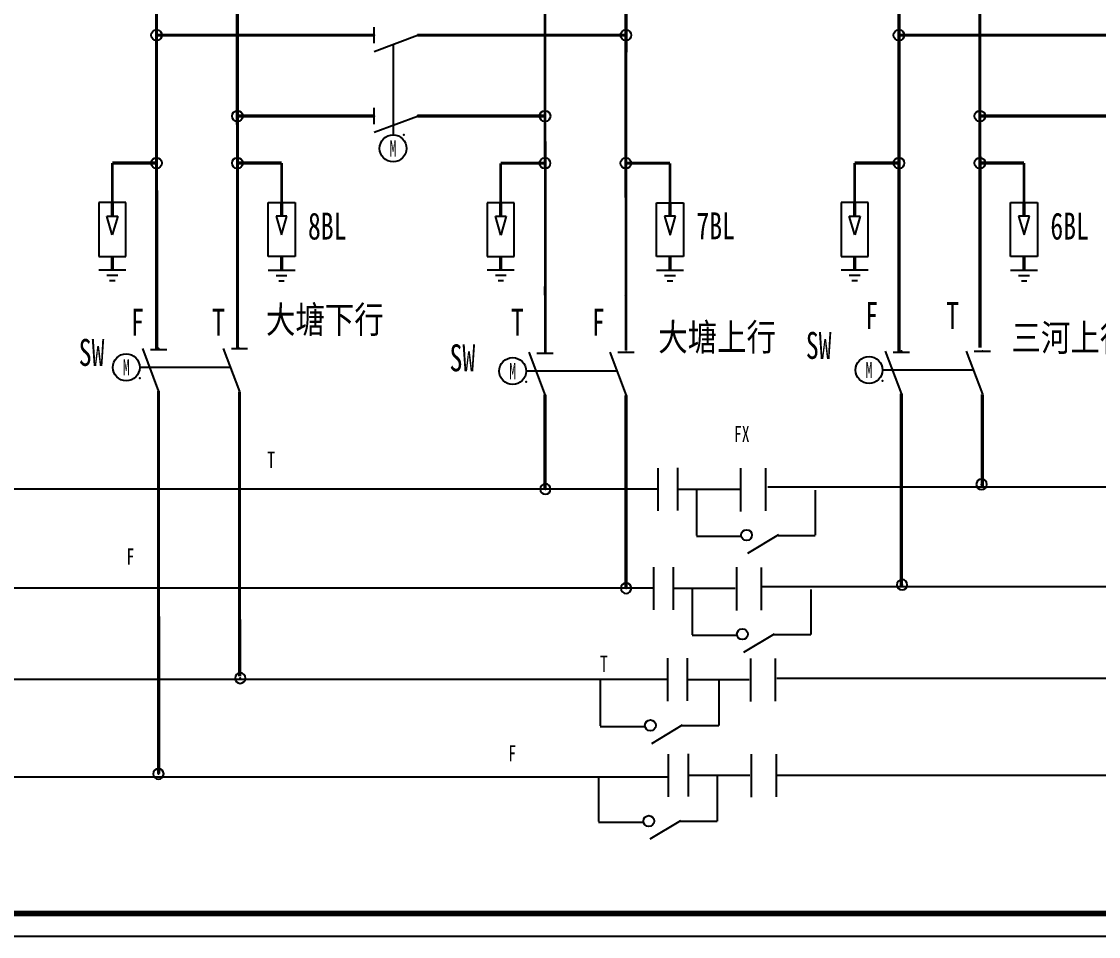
# Model space of a CAD drawing. Header units: millimetres. Extents: x 10667 to 23854, y -3427 to -2899.
# Drawn here: x 13464.5 to 13664.1, y -3426.8 to -3257.2 of the extents above; entities that cross this region are included whole.
import ezdxf
from ezdxf.enums import TextEntityAlignment as Align

# ---------------------------------------------------------------- set-up
doc = ezdxf.new("R2010")
doc.units = ezdxf.units.MM
doc.header["$LTSCALE"] = 10
doc.linetypes.add('DASHED', pattern=[11, 5, 0.5, 5, 0.5])
for name, color, linetype in [('3', 3, 'Continuous'), ('4', 1, 'Continuous'), ('BLOCK', 3, 'Continuous'), ('BOX', 7, 'Continuous'), ('PLINE', 1, 'Continuous'), ('设    备', 3, 'Continuous'), ('设备编号', 2, 'Continuous')]:
    doc.layers.add(name, color=color, linetype=linetype)
doc.styles.add('HZ', font='SimSun.ttf', dxfattribs={"width": 0.7})
doc.styles.add('ROMNAS', font='NSimSun.ttf', dxfattribs={"width": 0.7})

# ---------------------------------------------------------------- blocks, each defined once
blk = doc.blocks.new('$BLQ')
at = {"color": 3}
for p, q in [((-2.5, -10.01), (-2.5, -0.01)), ((-2.5, -0.01), (2.5, -0.01)), ((2.5, -0.01), (2.5, -10.01)), ((2.5, -10.01), (-2.5, -10.01)), ((-2.5, -12.51), (2.5, -12.51)), ((-1, -13.51), (1, -13.51)), ((-0.5, -14.51), (0.5, -14.51))]:
    blk.add_line(p, q, dxfattribs=at)
at = {"layer": 'BLOCK', "color": 3}
for p, q in [((1, -2.51), (-1, -2.51)), ((-1, -2.51), (0, -6.01)), ((0, -6.01), (1, -2.51))]:
    blk.add_line(p, q, dxfattribs=at)
at = {"layer": 'PLINE', "color": 3, "const_width": 0.6}
for points in [[(0, -2.51), (0, -0.01)], [(0, -10.01), (0, -12.51)]]:
    blk.add_lwpolyline(points, dxfattribs=at)
blk = doc.blocks.new('$$POINT', base_point=(176.43, 371.44))
blk.add_point((176.43, 371.44))
blk = doc.blocks.new('$$DD', base_point=(181.79, 368.35))
at = {"layer": 'BLOCK', "color": 2}
blk.add_circle((181.79, 368.35), 0.971, dxfattribs=at)
at = {"xscale": 1.428571, "yscale": 1.428571, "zscale": 1.428571}
for rotation in [270, 180, 90]:
    blk.add_blockref('$$POINT', (181.79, 368.35), dxfattribs=dict(at, rotation=rotation))
blk.add_blockref('$$POINT', (181.79, 368.35), dxfattribs=at)

msp = doc.modelspace()

# ---------------------------------------------------------------- linework, layer by layer
at = {"color": 1, "const_width": 0.5}
for points in [[(13561.52, -3251.99), (13561.6, -3318.8)], [(13481.32, -3283.41), (13481.32, -3286.83)], [(13512.7, -3283.41), (13512.7, -3286.83)], [(13553.32, -3283.43), (13553.32, -3290.75)], [(13584.7, -3283.43), (13584.7, -3290.75)], [(13618.94, -3283.41), (13618.94, -3286.83)], [(13650.32, -3283.41), (13650.32, -3286.83)], [(13481.32, -3286.83), (13481.32, -3290.73)], [(13512.7, -3286.83), (13512.7, -3290.73)], [(13618.94, -3286.83), (13618.94, -3290.73)], [(13650.32, -3286.83), (13650.32, -3290.73)], [(13576.51, -3288.43), (13576.53, -3318.22)], [(13561.53, -3306.29), (13561.51, -3307.94)], [(13576.53, -3306.29), (13576.51, -3307.94)]]:
    msp.add_lwpolyline(points, dxfattribs=at)
at = {"layer": '4', "color": 3}
for p, q in [((13582.41, -3339.96), (13582.41, -3347.88)), ((13586.08, -3339.93), (13586.08, -3347.85)), ((13597.79, -3339.98), (13597.79, -3348)), ((13602.4, -3340.01), (13602.4, -3347.93)), ((13586.08, -3343.88), (13597.55, -3343.88)), ((13589.6, -3344.09), (13589.6, -3352.49)), ((13611.6, -3344.09), (13611.6, -3352.44)), ((13589.6, -3352.58), (13597.89, -3352.58)), ((13604.78, -3352.37), (13599.08, -3355.79)), ((13604.75, -3352.45), (13611.59, -3352.45)), ((13581.63, -3358.35), (13581.63, -3366.27)), ((13585.29, -3358.32), (13585.29, -3366.23)), ((13597.01, -3358.37), (13597.01, -3366.38)), ((13601.61, -3358.39), (13601.61, -3366.31)), ((13585.29, -3362.26), (13596.77, -3362.26)), ((13588.81, -3362.47), (13588.81, -3370.88)), ((13610.81, -3362.47), (13610.81, -3370.82)), ((13588.81, -3370.96), (13597.1, -3370.96)), ((13603.99, -3370.76), (13598.3, -3374.17)), ((13603.97, -3370.83), (13610.8, -3370.83)), ((13584.21, -3375.25), (13584.21, -3383.17)), ((13587.87, -3375.22), (13587.87, -3383.14)), ((13599.59, -3375.28), (13599.59, -3383.29)), ((13604.19, -3375.3), (13604.19, -3383.22)), ((13571.76, -3379.38), (13571.76, -3387.78)), ((13587.87, -3379.17), (13599.35, -3379.17)), ((13593.76, -3379.38), (13593.76, -3387.73)), ((13571.76, -3387.87), (13580.05, -3387.87)), ((13586.94, -3387.66), (13581.25, -3391.08)), ((13586.92, -3387.74), (13593.75, -3387.74)), ((13584.37, -3393), (13584.37, -3400.91)), ((13588.04, -3392.96), (13588.04, -3400.88)), ((13599.75, -3393.02), (13599.75, -3401.03)), ((13604.36, -3393.04), (13604.36, -3400.96)), ((13571.46, -3397.12), (13571.46, -3405.53)), ((13588.04, -3396.91), (13599.51, -3396.91)), ((13593.46, -3397.12), (13593.46, -3405.47)), ((13586.64, -3405.4), (13580.95, -3408.82)), ((13586.62, -3405.48), (13593.45, -3405.48)), ((13571.46, -3405.61), (13579.75, -3405.61))]:
    msp.add_line(p, q, dxfattribs=at)
at = {"layer": '4', "color": 5}
for p, q in [((13329.45, -3343.85), (13582.41, -3343.85)), ((13330.28, -3362.21), (13581.77, -3362.21)), ((13333.32, -3379.09), (13584.35, -3379.09)), ((13330.99, -3397.22), (13584.37, -3397.22))]:
    msp.add_line(p, q, dxfattribs=at)
at = {"layer": '4', "color": 2}
msp.add_lwpolyline([(10666.54, -2898.77), (23853.86, -2898.77), (23853.86, -3426.84), (10666.54, -3426.84)], close=True, dxfattribs=at)
at = {"layer": 'BLOCK'}
for centre in [(13489.52, -3259.69), (13576.52, -3259.69), (13627.13, -3259.69), (13504.52, -3274.69), (13561.52, -3274.69), (13642.13, -3274.69), (13489.51, -3283.41), (13504.51, -3283.41), (13561.51, -3283.43), (13576.51, -3283.43), (13627.13, -3283.41), (13642.13, -3283.41)]:
    msp.add_circle(centre, 1, dxfattribs=at)
at = {"layer": 'BLOCK', "color": 3}
for centre in [(13598.89, -3352.4), (13598.11, -3370.78), (13581.06, -3387.69), (13580.76, -3405.43)]:
    msp.add_circle(centre, 1, dxfattribs=at)
at = {"layer": 'BOX', "const_width": 1.05}
msp.add_lwpolyline([(10677.66, -2905.48), (23845.41, -2905.48), (23845.41, -3422.56), (10677.66, -3422.56)], close=True, dxfattribs=at)
at = {"layer": 'PLINE'}
for p, q in [((13602.85, -3343.48), (13929.11, -3343.48)), ((13601.55, -3361.96), (13927.71, -3361.96)), ((13604.49, -3378.93), (13862.25, -3378.93)), ((13604.33, -3396.95), (13924.91, -3396.95))]:
    msp.add_line(p, q, dxfattribs=at)
at = {"layer": 'PLINE', "const_width": 0.6}
for points in [[(13489.51, -3251.98), (13489.53, -3317.94)], [(13504.51, -3251.98), (13504.53, -3317.64)], [(13576.52, -3251.99), (13576.51, -3288.43)], [(13627.13, -3251.98), (13627.13, -3271.3)], [(13642.13, -3251.98), (13642.13, -3271.3)], [(13489.52, -3259.69), (13529.87, -3259.69)], [(13537.87, -3259.69), (13576.52, -3259.69)], [(13627.13, -3259.69), (13676.18, -3259.69)], [(13627.13, -3271.3), (13627.15, -3318.31)], [(13642.13, -3271.3), (13642.15, -3317.66)], [(13529.87, -3274.69), (13504.52, -3274.69)], [(13537.87, -3274.69), (13561.52, -3274.69)], [(13676.18, -3274.69), (13642.13, -3274.69)], [(13489.51, -3283.41), (13481.32, -3283.41)], [(13504.51, -3283.41), (13512.7, -3283.41)], [(13561.51, -3283.43), (13553.32, -3283.43)], [(13576.51, -3283.43), (13584.7, -3283.43)], [(13627.13, -3283.41), (13618.94, -3283.41)], [(13642.13, -3283.41), (13650.32, -3283.41)], [(13489.88, -3325.68), (13489.9, -3396.62)], [(13504.89, -3325.79), (13504.91, -3378.57)], [(13561.52, -3326.36), (13561.53, -3343.88)], [(13576.53, -3326.48), (13576.55, -3362.14)], [(13627.57, -3326.17), (13627.59, -3361.88)], [(13642.58, -3326.28), (13642.6, -3343.31)]]:
    msp.add_lwpolyline(points, dxfattribs=at)
at = {"layer": '设    备'}
for p, q in [((13529.87, -3261.19), (13529.87, -3258.19)), ((13529.87, -3262.69), (13537.87, -3259.69)), ((13529.87, -3276.19), (13529.87, -3273.19)), ((13529.87, -3277.69), (13537.87, -3274.69)), ((13486.9, -3317.8), (13489.9, -3325.8)), ((13488.4, -3318.01), (13491.4, -3318.01)), ((13501.9, -3317.8), (13504.9, -3325.8)), ((13503.4, -3317.8), (13506.4, -3317.8)), ((13558.54, -3318.49), (13561.54, -3326.49)), ((13560.04, -3318.69), (13563.04, -3318.69)), ((13573.54, -3318.49), (13576.54, -3326.49)), ((13575.04, -3318.49), (13578.04, -3318.49)), ((13624.59, -3318.29), (13627.59, -3326.29)), ((13626.09, -3318.5), (13629.09, -3318.5)), ((13639.59, -3318.29), (13642.59, -3326.29)), ((13641.09, -3318.29), (13644.09, -3318.29))]:
    msp.add_line(p, q, dxfattribs=at)
at = {"layer": '设    备', "color": 3}
for p, q in [((13533.37, -3261.38), (13533.37, -3278.19)), ((13503.21, -3321.3), (13486.4, -3321.3)), ((13574.85, -3321.99), (13558.04, -3321.99)), ((13640.9, -3321.79), (13624.09, -3321.79))]:
    msp.add_line(p, q, dxfattribs=at)
at = {"layer": '设    备'}
for centre in [(13533.37, -3280.69), (13483.9, -3321.3), (13555.54, -3321.99), (13621.59, -3321.79)]:
    msp.add_circle(centre, 2.5, dxfattribs=at)
for p in [(13529.87, -3259.69), (13529.87, -3274.69), (13537.87, -3274.69), (13489.9, -3317.8), (13504.9, -3317.8), (13561.54, -3318.49), (13576.54, -3318.49), (13627.59, -3318.29), (13642.59, -3318.29)]:
    msp.add_point(p, dxfattribs=at)
at = {"layer": '设    备', "color": 4}
for p in [(13535.36, -3278.18), (13486.4, -3323.3), (13558.04, -3323.98), (13624.09, -3323.78)]:
    msp.add_point(p, dxfattribs=at)

# ---------------------------------------------------------------- block references
at = {"layer": 'BLOCK', "xscale": -1}
for p in [(13481.32, -3290.73), (13553.32, -3290.75), (13618.93, -3290.73)]:
    msp.add_blockref('$BLQ', p, dxfattribs=at)
at = {"layer": 'BLOCK'}
for p in [(13512.7, -3290.73), (13584.7, -3290.75), (13650.32, -3290.73)]:
    msp.add_blockref('$BLQ', p, dxfattribs=at)
at = {"layer": 'BLOCK', "color": 5, "xscale": -1, "rotation": 359.9999985530559}
for p in [(13561.6, -3343.86), (13505.04, -3378.93), (13489.87, -3396.69)]:
    msp.add_blockref('$$DD', p, dxfattribs=at)
at = {"layer": 'BLOCK', "xscale": -1, "rotation": 359.9999985530559}
for p in [(13642.44, -3342.99), (13627.71, -3361.61)]:
    msp.add_blockref('$$DD', p, dxfattribs=at)
at = {"layer": 'BLOCK', "color": 3, "xscale": -1, "rotation": 359.9999985530559}
msp.add_blockref('$$DD', (13576.56, -3362.26), dxfattribs=at)

# ---------------------------------------------------------------- texts
at = {"layer": '3', "linetype": 'DASHED', "style": 'ROMNAS', "width": 0.8}
for s, p in [('大塘下行', (13509.81, -3314.94)), ('大塘上行', (13582.52, -3318.2)), ('三河上行', (13648.01, -3318.29))]:
    msp.add_text(s, height=5, dxfattribs=at).set_placement(p)
at = {"layer": '设    备', "style": 'HZ', "width": 0.62}
for p in [(13533.37, -3280.69), (13483.9, -3321.3), (13555.54, -3321.99), (13621.59, -3321.79)]:
    msp.add_text('M', height=3, dxfattribs=at).set_placement(p, align=Align.MIDDLE)
at = {"layer": '设备编号', "color": 6, "style": 'HZ', "width": 0.7}
for s, height, p in [('8BL', 5, (13517.59, -3297.59)), ('7BL', 5, (13589.59, -3297.55)), ('6BL', 5, (13655.2, -3297.59)), ('F', 5, (13620.89, -3314.17)), ('T', 5, (13635.89, -3314.17)), ('F', 5, (13484.81, -3315.39)), ('T', 5, (13499.81, -3315.39)), ('T', 5, (13555.22, -3315.43)), ('F', 5, (13570.22, -3315.43)), ('SW', 5, (13609.88, -3319.73)), ('SW', 5, (13475.1, -3321.02)), ('SW', 5, (13543.84, -3322.02)), ('FX', 3, (13596.58, -3335.14)), ('T', 3, (13510.06, -3339.94)), ('F', 3, (13483.96, -3357.87)), ('T', 3, (13571.73, -3377.76)), ('F', 3, (13554.76, -3394.38))]:
    msp.add_text(s, height=height, dxfattribs=at).set_placement(p)

doc.saveas('drawing.dxf')
